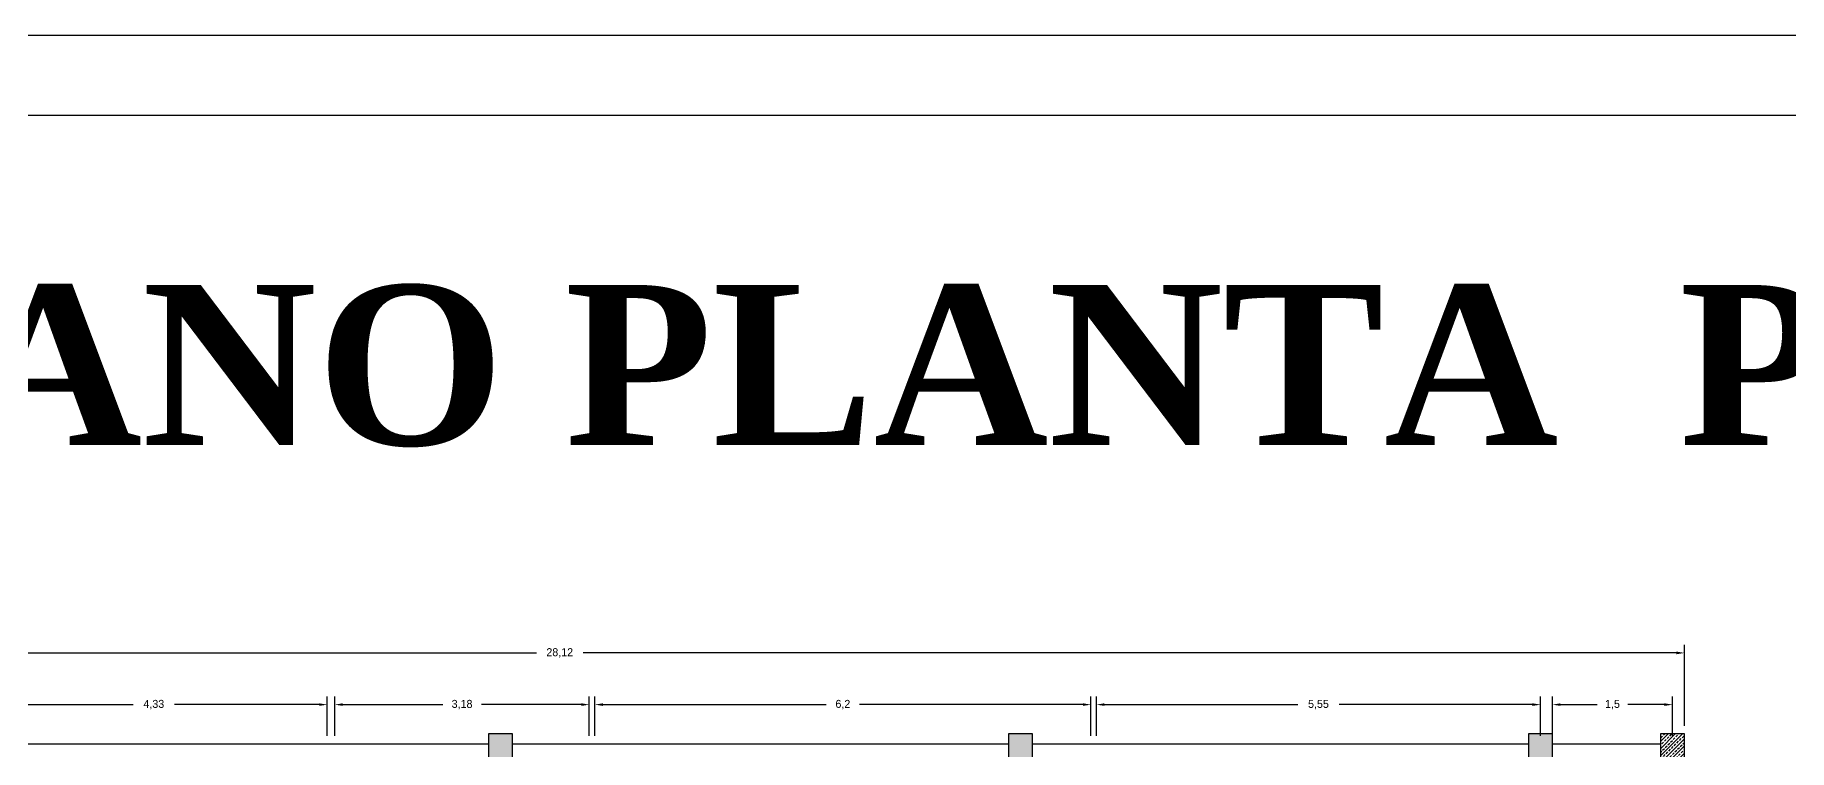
# Model space of a CAD drawing. Header units: millimetres. Extents: x 272.2 to 333.1, y 220.9 to 247.4.
# Drawn here: x 283.34 to 305.27, y 238.48 to 247.42 of the extents above; entities that cross this region are included whole.
import ezdxf

# ---------------------------------------------------------------- set-up
doc = ezdxf.new("R2010")
doc.units = ezdxf.units.MM
doc.linetypes.add('DASHDOT', pattern=[1, 0.5, -0.25, 0, -0.25])
doc.dimstyles.new('ISO-25', dxfattribs={"dimtxt": 0.1, "dimasz": 0.1, "dimexe": 0.1, "dimexo": 0.1, "dimgap": 0.1, "dimtad": 0, "dimtxsty": 'Standard', "dimcen": 0, "dimadec": 0, "dimazin": 0, "dimtfac": 1, "dimtmove": 0, "dimatfit": 3, "dimfxl": 1, "dimarcsym": 0})

# ---------------------------------------------------------------- blocks, each defined once
blk = doc.blocks.new('*D6')
at = {"color": 0, "lineweight": -2}
for p, q in [((275.843, 238.782), (275.843, 239.794)), ((275.943, 239.694), (289.61, 239.694)), ((303.861, 239.694), (290.194, 239.694)), ((303.961, 238.782), (303.961, 239.794))]:
    blk.add_line(p, q, dxfattribs=at)
at = {"color": 0}
for points in [[(275.943, 239.711), (275.943, 239.678), (275.843, 239.694)], [(303.861, 239.711), (303.861, 239.678), (303.961, 239.694)]]:
    blk.add_solid(points, dxfattribs=at)
at = {"layer": 'Defpoints', "color": 0}
for p in [(303.961, 239.694), (275.843, 238.682), (303.961, 238.682)]:
    blk.add_point(p, dxfattribs=at)
at = {"color": 0, "insert": (289.902, 239.694), "char_height": 0.1, "attachment_point": 5}
blk.add_mtext('28,12', dxfattribs=at)
blk = doc.blocks.new('*D8')
at = {"color": 0, "lineweight": -2}
for p, q in [((282.661, 238.657), (282.661, 239.148)), ((282.761, 239.048), (284.57, 239.048)), ((286.895, 239.048), (285.086, 239.048)), ((286.995, 238.657), (286.995, 239.148))]:
    blk.add_line(p, q, dxfattribs=at)
at = {"color": 0}
for points in [[(282.761, 239.065), (282.761, 239.032), (282.661, 239.048)], [(286.895, 239.065), (286.895, 239.032), (286.995, 239.048)]]:
    blk.add_solid(points, dxfattribs=at)
at = {"layer": 'Defpoints', "color": 0}
for p in [(286.995, 239.048), (282.661, 238.557), (286.995, 238.557)]:
    blk.add_point(p, dxfattribs=at)
at = {"color": 0, "insert": (284.828, 239.048), "char_height": 0.1, "attachment_point": 5}
blk.add_mtext('4,33', dxfattribs=at)
blk = doc.blocks.new('*D9')
at = {"color": 0, "lineweight": -2}
for p, q in [((287.09, 238.657), (287.09, 239.148)), ((287.19, 239.048), (288.439, 239.048)), ((290.171, 239.048), (288.922, 239.048)), ((290.271, 238.657), (290.271, 239.148))]:
    blk.add_line(p, q, dxfattribs=at)
at = {"color": 0}
for points in [[(287.19, 239.065), (287.19, 239.032), (287.09, 239.048)], [(290.171, 239.065), (290.171, 239.032), (290.271, 239.048)]]:
    blk.add_solid(points, dxfattribs=at)
at = {"layer": 'Defpoints', "color": 0}
for p in [(290.271, 239.048), (287.09, 238.557), (290.271, 238.557)]:
    blk.add_point(p, dxfattribs=at)
at = {"color": 0, "insert": (288.681, 239.048), "char_height": 0.1, "attachment_point": 5}
blk.add_mtext('3,18', dxfattribs=at)
blk = doc.blocks.new('*D10')
at = {"color": 0, "lineweight": -2}
for p, q in [((290.341, 238.657), (290.341, 239.148)), ((290.441, 239.048), (293.233, 239.048)), ((296.441, 239.048), (293.649, 239.048)), ((296.541, 238.657), (296.541, 239.148))]:
    blk.add_line(p, q, dxfattribs=at)
at = {"color": 0}
for points in [[(290.441, 239.065), (290.441, 239.032), (290.341, 239.048)], [(296.441, 239.065), (296.441, 239.032), (296.541, 239.048)]]:
    blk.add_solid(points, dxfattribs=at)
at = {"layer": 'Defpoints', "color": 0}
for p in [(296.541, 239.048), (290.341, 238.557), (296.541, 238.557)]:
    blk.add_point(p, dxfattribs=at)
at = {"color": 0, "insert": (293.441, 239.048), "char_height": 0.1, "attachment_point": 5}
blk.add_mtext('6,2', dxfattribs=at)
blk = doc.blocks.new('*D11')
at = {"color": 0, "lineweight": -2}
for p, q in [((296.611, 238.657), (296.611, 239.148)), ((296.711, 239.048), (299.128, 239.048)), ((302.061, 239.048), (299.644, 239.048)), ((302.161, 238.657), (302.161, 239.148))]:
    blk.add_line(p, q, dxfattribs=at)
at = {"color": 0}
for points in [[(296.711, 239.065), (296.711, 239.032), (296.611, 239.048)], [(302.061, 239.065), (302.061, 239.032), (302.161, 239.048)]]:
    blk.add_solid(points, dxfattribs=at)
at = {"layer": 'Defpoints', "color": 0}
for p in [(302.161, 239.048), (296.611, 238.557), (302.161, 238.557)]:
    blk.add_point(p, dxfattribs=at)
at = {"color": 0, "insert": (299.386, 239.048), "char_height": 0.1, "attachment_point": 5}
blk.add_mtext('5,55', dxfattribs=at)
blk = doc.blocks.new('*D12')
at = {"color": 0, "lineweight": -2}
for p, q in [((302.311, 238.657), (302.311, 239.148)), ((302.411, 239.048), (302.869, 239.048)), ((303.711, 239.048), (303.253, 239.048)), ((303.811, 238.657), (303.811, 239.148))]:
    blk.add_line(p, q, dxfattribs=at)
at = {"color": 0}
for points in [[(302.411, 239.065), (302.411, 239.032), (302.311, 239.048)], [(303.711, 239.065), (303.711, 239.032), (303.811, 239.048)]]:
    blk.add_solid(points, dxfattribs=at)
at = {"layer": 'Defpoints', "color": 0}
for p in [(303.811, 239.048), (302.311, 238.557), (303.811, 238.557)]:
    blk.add_point(p, dxfattribs=at)
at = {"color": 0, "insert": (303.061, 239.048), "char_height": 0.1, "attachment_point": 5}
blk.add_mtext('1,5', dxfattribs=at)

msp = doc.modelspace()

# ---------------------------------------------------------------- hatches: boundary and pattern name
h = msp.add_hatch()
h.set_pattern_fill('ANSI33', color=0, scale=0.25, style=0)
h.set_pattern_definition([(45, (252.455686, 221.90597), (-0.044194174, 0.044194174), []), (45, (252.49988, 221.90597), (-0.044194174, 0.044194174), [0.03125, -0.015625])])
h.paths.add_polyline_path([(289.011, 238.282), (289.311, 238.282), (289.311, 238.682), (289.011, 238.682)])
h.paths.add_polyline_path([(295.511, 238.282), (295.811, 238.282), (295.811, 238.682), (295.511, 238.682)])
h.paths.add_polyline_path([(302.011, 238.282), (302.311, 238.282), (302.311, 238.682), (302.011, 238.682)])
at = {"linetype": 'DASHDOT', "ltscale": 0.2}
h = msp.add_hatch(dxfattribs=at)
h.set_pattern_fill('ANSI33', color=0, scale=0.25, style=0)
h.set_pattern_definition([(45, (267.105686, 235.70597), (-0.04419417, 0.04419417), []), (45, (267.14988, 235.70597), (-0.04419417, 0.04419417), [0.03125, -0.015625])])
h.paths.add_polyline_path([(303.661, 238.282), (303.961, 238.282), (303.961, 238.682), (303.661, 238.682)])

# ---------------------------------------------------------------- linework, layer by layer
at = {"color": 0}
for p, q in [((282.811, 238.557), (289.011, 238.557)), ((289.311, 238.557), (293.111, 238.557)), ((293.111, 238.557), (295.511, 238.557)), ((295.811, 238.557), (302.011, 238.557)), ((302.311, 238.557), (303.661, 238.557))]:
    msp.add_line(p, q, dxfattribs=at)
msp.add_lwpolyline([(333.052, 220.901), (272.15, 220.901), (272.15, 247.417), (333.052, 247.417)], close=True)
msp.add_lwpolyline([(331.052, 221.901), (274.15, 221.901, -0.414214), (273.15, 222.901), (273.15, 245.417, -0.414214), (274.15, 246.417), (331.052, 246.417, -0.414214), (332.052, 245.417), (332.052, 222.901, -0.414214)], format="xyb", close=True)
for points in [[(289.011, 238.282), (289.311, 238.282), (289.311, 238.682), (289.011, 238.682)], [(295.511, 238.282), (295.811, 238.282), (295.811, 238.682), (295.511, 238.682)], [(302.011, 238.282), (302.311, 238.282), (302.311, 238.682), (302.011, 238.682)], [(303.661, 238.282), (303.961, 238.282), (303.961, 238.682), (303.661, 238.682)]]:
    msp.add_lwpolyline(points, close=True, dxfattribs=at)

# ---------------------------------------------------------------- texts
at = {"insert": (278.639, 244.293), "char_height": 2, "width": 56.88292, "attachment_point": 1}
msp.add_mtext('{\\fTimes New Roman|b1|i0|c0|p18;PLANO PLANTA  POAP - EI}', dxfattribs=at)

# ---------------------------------------------------------------- dimensions: what is measured, and where the dimension line sits
dim = msp.add_linear_dim(base=(303.961, 239.694), p1=(275.843, 238.682), p2=(303.961, 238.682), dimstyle='ISO-25')
dim.commit()
dim.dimension.update_dxf_attribs({"geometry": '*D6', "text_midpoint": (289.902, 239.694), "dimtype": 160})
for base, p1, p2, picture, middle in [((286.995, 239.048), (282.661, 238.557), (286.995, 238.557), '*D8', (284.828, 239.048)), ((290.271, 239.048), (287.09, 238.557), (290.271, 238.557), '*D9', (288.681, 239.048)), ((296.541, 239.048), (290.341, 238.557), (296.541, 238.557), '*D10', (293.441, 239.048)), ((302.161, 239.048), (296.611, 238.557), (302.161, 238.557), '*D11', (299.386, 239.048)), ((303.811, 239.048), (302.311, 238.557), (303.811, 238.557), '*D12', (303.061, 239.048))]:
    dim = msp.add_linear_dim(base=base, p1=p1, p2=p2, dimstyle='ISO-25')
    dim.commit()
    dim.dimension.update_dxf_attribs({"geometry": picture, "text_midpoint": middle})

doc.saveas('drawing.dxf')
